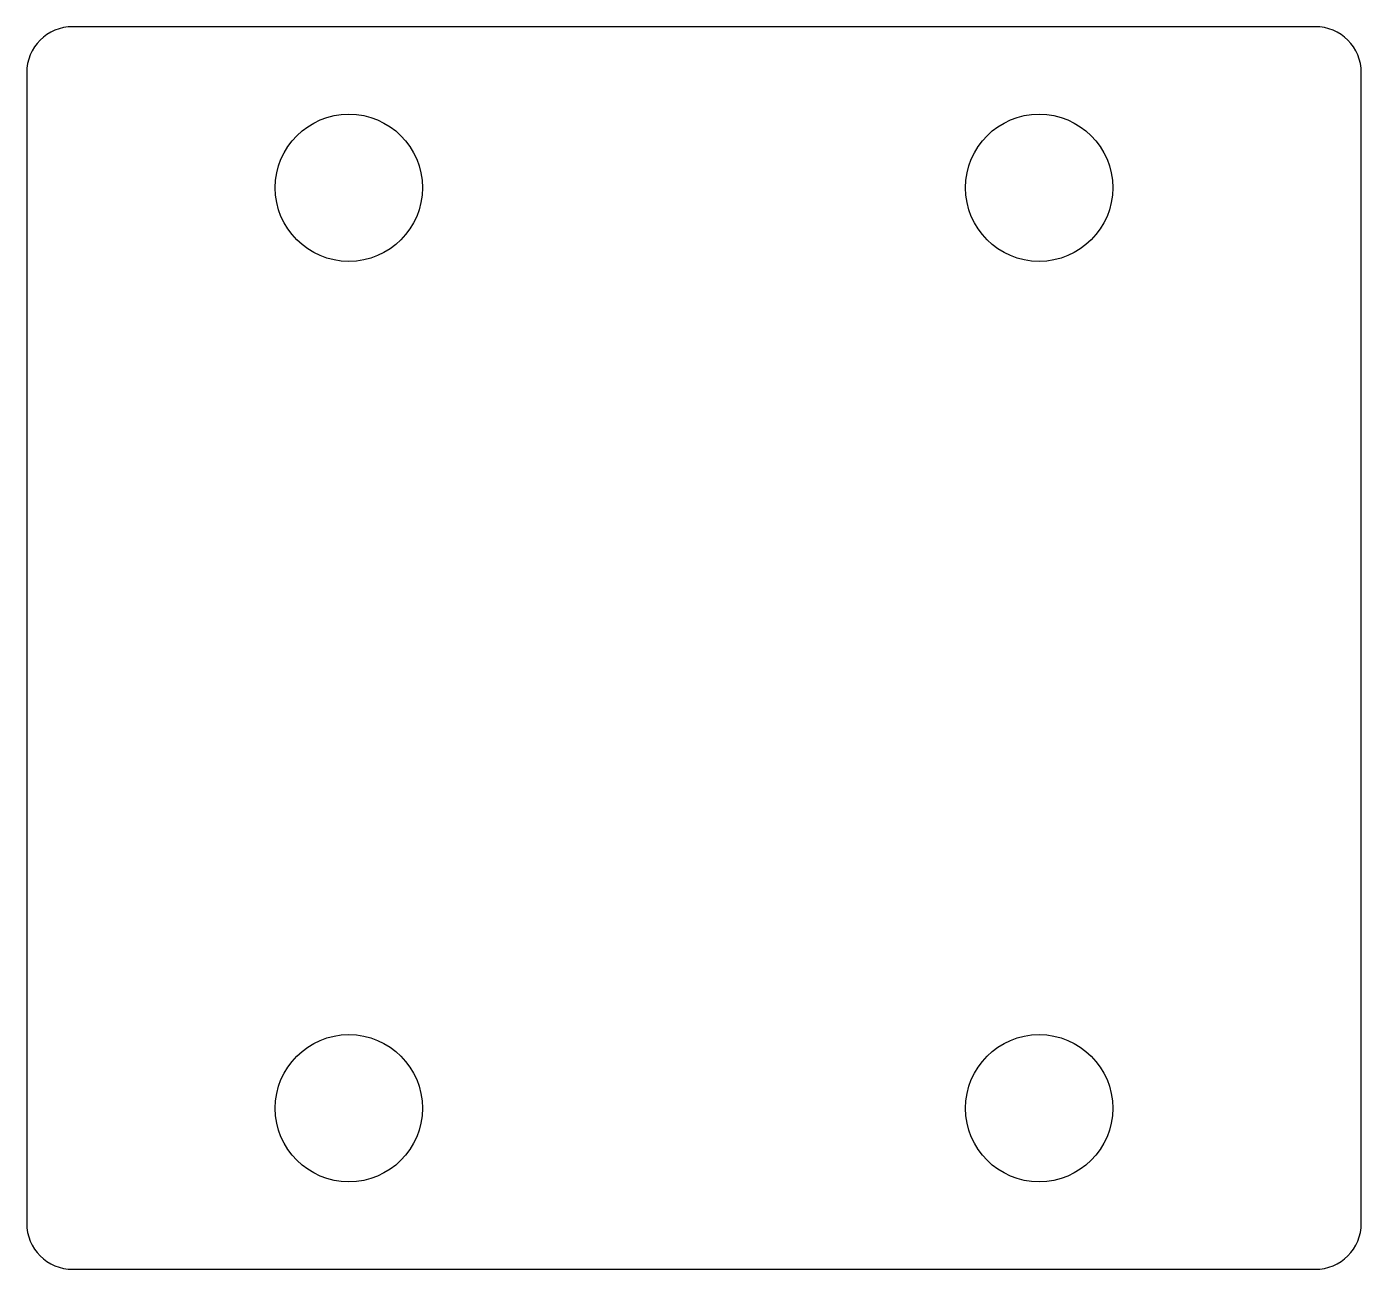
# Model space of a CAD drawing. Header units: millimetres. Extents: x -14.5 to 14.5, y -13.5 to 13.5.
import ezdxf

# ---------------------------------------------------------------- set-up
doc = ezdxf.new("R2010")
doc.units = ezdxf.units.MM

msp = doc.modelspace()

# ---------------------------------------------------------------- linework, layer by layer
at = {"color": 7, "linetype": 'Continuous', "lineweight": 25}
for p, q in [((13.5, 13.5), (-13.5, 13.5)), ((-14.5, 12.5), (-14.5, -12.5)), ((14.5, -12.5), (14.5, 12.5)), ((-13.5, -13.5), (13.5, -13.5))]:
    msp.add_line(p, q, dxfattribs=at)
for centre in [(-7.5, 10), (7.5, 10), (-7.5, -10), (7.5, -10)]:
    msp.add_circle(centre, 1.6, dxfattribs=at)
for centre, start, end in [((-13.5, 12.5), 90, 180), ((13.5, 12.5), 0, 90), ((-13.5, -12.5), 180, 270), ((13.5, -12.5), 270, 0)]:
    msp.add_arc(centre, 1, start, end, dxfattribs=at)

doc.saveas('drawing.dxf')
